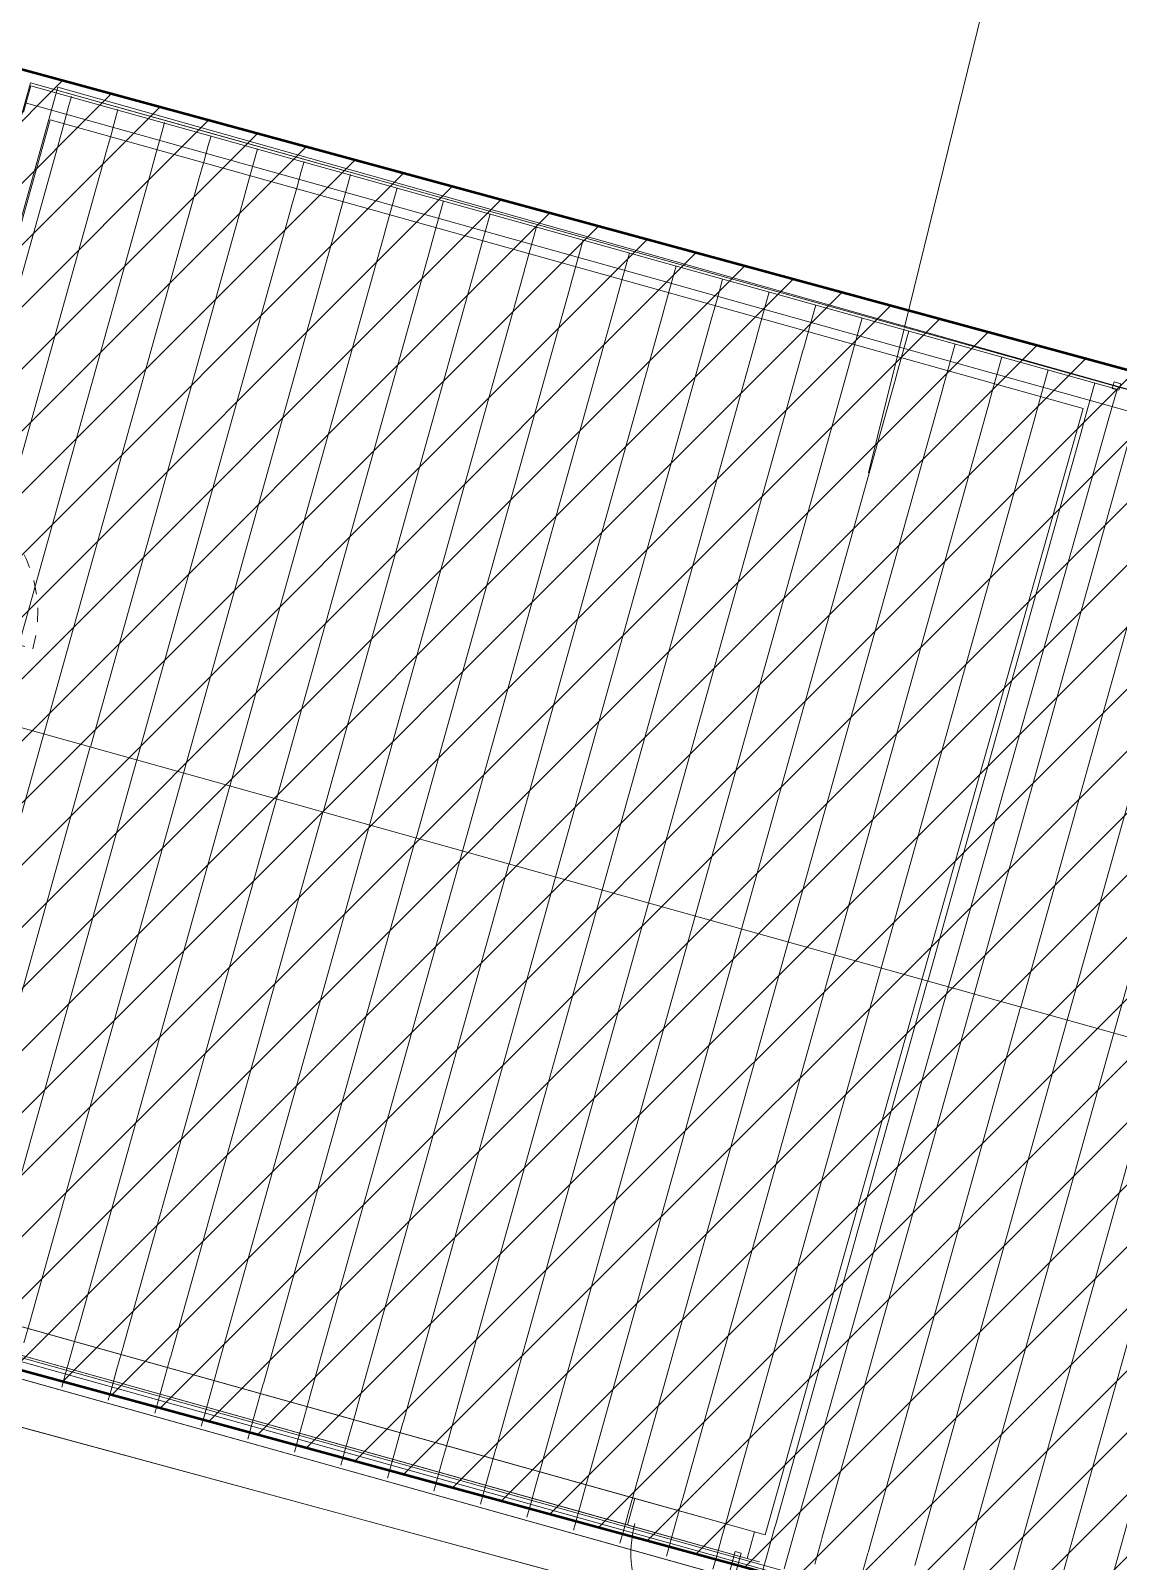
# Model space of a CAD drawing. Header units: metres. Extents: x -207 to 292, y -187 to 169.
# Drawn here: x -25.62 to -17.73, y -129.96 to -118.87 of the extents above; entities that cross this region are included whole.
import ezdxf

# ---------------------------------------------------------------- set-up
doc = ezdxf.new("R2010")
doc.units = ezdxf.units.M
doc.linetypes.add('Dash', pattern=[0.006, 0.003, -0.003])
for name, color, linetype, lineweight in [('A-DOOR', 7, 'Continuous', 9), ('A-FLOR', 7, 'Continuous', 9), ('A-GENM-HDLN', 7, 'Dash', 9), ('A-GLAZ-CWMG', 7, 'Continuous', 9), ('A-ROOF', 7, 'Continuous', 9), ('A-ROOF-PATT', 7, 'Continuous', 9), ('A-WALL', 7, 'Continuous', 9), ('C-BLDG-PADS', 7, 'Continuous', 9), ('C-TOPO', 7, 'Continuous', 9), ('edificios', 7, 'Continuous', 50)]:
    doc.layers.add(name, color=color, linetype=linetype, lineweight=lineweight)
doc.layers.add('PR10-ARQ-PL-001-Emplazamiento-C-1_dwg', color=7, linetype='Continuous', lineweight=9, true_color=0x767676)
doc.layers.add('TEXTO', color=5, linetype='Continuous', lineweight=9, true_color=0x0000ff)

# ---------------------------------------------------------------- blocks, each defined once
blk = doc.blocks.new('FP_86-PLANTA EMPLAZAMIENTO ACTUALIZADO')
at = {"layer": 'A-ROOF'}
blk.add_line((-7.238, -124.383), (-25.616, -119.245), dxfattribs=at)
at = {"layer": 'A-ROOF-PATT', "color": 254, "true_color": 0xcbe5d8}
for p, q in [((-25.37, -119.527), (-25.34, -119.416)), ((-25.34, -119.416), (-25.32, -119.345)), ((-25.002, -119.51), (-24.983, -119.439)), ((-25.41, -119.667), (-25.37, -119.527)), ((-25.033, -119.621), (-25.002, -119.51)), ((-24.665, -119.604), (-24.646, -119.533)), ((-25.073, -119.761), (-25.033, -119.621)), ((-24.696, -119.715), (-24.665, -119.604)), ((-24.328, -119.699), (-24.308, -119.628)), ((-24.736, -119.855), (-24.696, -119.715)), ((-24.359, -119.809), (-24.328, -119.699)), ((-23.991, -119.793), (-23.971, -119.722)), ((-24.398, -119.95), (-24.359, -119.809)), ((-24.022, -119.904), (-23.991, -119.793)), ((-23.685, -119.998), (-23.654, -119.887)), ((-23.654, -119.887), (-23.634, -119.816)), ((-24.061, -120.044), (-24.022, -119.904)), ((-23.724, -120.138), (-23.685, -119.998)), ((-23.348, -120.092), (-23.317, -119.981)), ((-23.317, -119.981), (-23.297, -119.91)), ((-22.98, -120.076), (-22.96, -120.005)), ((-23.387, -120.232), (-23.348, -120.092)), ((-23.011, -120.186), (-22.98, -120.076)), ((-22.643, -120.17), (-22.623, -120.099)), ((-23.05, -120.327), (-23.011, -120.186)), ((-22.674, -120.281), (-22.643, -120.17)), ((-22.306, -120.264), (-22.286, -120.193)), ((-22.713, -120.421), (-22.674, -120.281)), ((-22.337, -120.375), (-22.306, -120.264)), ((-21.969, -120.358), (-21.949, -120.287)), ((-22.376, -120.515), (-22.337, -120.375)), ((-22, -120.469), (-21.969, -120.358)), ((-21.632, -120.453), (-21.612, -120.382)), ((-22.039, -120.609), (-22, -120.469)), ((-21.663, -120.563), (-21.632, -120.453)), ((-21.326, -120.658), (-21.295, -120.547)), ((-21.295, -120.547), (-21.275, -120.476)), ((-21.702, -120.703), (-21.663, -120.563)), ((-21.365, -120.798), (-21.326, -120.658)), ((-20.989, -120.752), (-20.958, -120.641)), ((-20.958, -120.641), (-20.938, -120.57)), ((-20.62, -120.735), (-20.601, -120.664)), ((-21.028, -120.892), (-20.989, -120.752)), ((-20.651, -120.846), (-20.62, -120.735)), ((-20.283, -120.829), (-20.264, -120.759)), ((-20.691, -120.986), (-20.651, -120.846)), ((-20.314, -120.94), (-20.283, -120.829)), ((-19.946, -120.924), (-19.926, -120.853)), ((-20.354, -121.08), (-20.314, -120.94)), ((-19.977, -121.034), (-19.946, -120.924)), ((-19.609, -121.018), (-19.589, -120.947)), ((-20.016, -121.175), (-19.977, -121.034)), ((-19.64, -121.129), (-19.609, -121.018)), ((-19.303, -121.223), (-19.272, -121.112)), ((-19.272, -121.112), (-19.252, -121.041)), ((-19.679, -121.269), (-19.64, -121.129)), ((-19.342, -121.363), (-19.303, -121.223)), ((-18.966, -121.317), (-18.935, -121.206)), ((-18.935, -121.206), (-18.915, -121.135)), ((-19.005, -121.457), (-18.966, -121.317)), ((-18.629, -121.411), (-18.598, -121.301)), ((-18.598, -121.301), (-18.578, -121.23)), ((-18.261, -121.395), (-18.241, -121.324)), ((-18.668, -121.552), (-18.629, -121.411)), ((-18.292, -121.506), (-18.261, -121.395)), ((-17.924, -121.489), (-17.904, -121.418)), ((-18.331, -121.646), (-18.292, -121.506)), ((-17.955, -121.6), (-17.924, -121.489)), ((-17.994, -121.74), (-17.955, -121.6))]:
    blk.add_line(p, q, dxfattribs=at)
blk = doc.blocks.new('FP_87-PLANTA EMPLAZAMIENTO ACTUALIZADO')
at = {"layer": 'A-ROOF'}
blk.add_line((-28.056, -127.974), (-9.679, -133.112), dxfattribs=at)
at = {"layer": 'A-ROOF-PATT', "color": 254, "true_color": 0xcbe5d8}
for p, q in [((-25.664, -128.375), (-25.615, -128.201)), ((-25.327, -128.469), (-25.278, -128.295)), ((-24.99, -128.563), (-24.941, -128.389)), ((-25.365, -128.607), (-25.327, -128.469)), ((-24.652, -128.658), (-24.604, -128.483)), ((-25.39, -128.695), (-25.365, -128.607)), ((-25.028, -128.701), (-24.99, -128.563)), ((-24.691, -128.796), (-24.652, -128.658)), ((-24.315, -128.752), (-24.267, -128.578)), ((-25.053, -128.79), (-25.028, -128.701)), ((-24.354, -128.89), (-24.315, -128.752)), ((-23.978, -128.846), (-23.93, -128.672)), ((-23.641, -128.94), (-23.592, -128.766)), ((-24.716, -128.884), (-24.691, -128.796)), ((-24.017, -128.984), (-23.978, -128.846)), ((-23.304, -129.035), (-23.255, -128.86)), ((-24.379, -128.978), (-24.354, -128.89)), ((-24.042, -129.072), (-24.017, -128.984)), ((-23.68, -129.078), (-23.641, -128.94)), ((-22.967, -129.129), (-22.918, -128.955)), ((-23.704, -129.167), (-23.68, -129.078)), ((-23.343, -129.173), (-23.304, -129.035)), ((-22.63, -129.223), (-22.581, -129.049)), ((-23.367, -129.261), (-23.343, -129.173)), ((-23.006, -129.267), (-22.967, -129.129)), ((-22.293, -129.317), (-22.244, -129.143)), ((-23.03, -129.355), (-23.006, -129.267)), ((-22.669, -129.361), (-22.63, -129.223)), ((-22.331, -129.455), (-22.293, -129.317)), ((-21.956, -129.412), (-21.907, -129.237)), ((-22.693, -129.449), (-22.669, -129.361)), ((-21.994, -129.549), (-21.956, -129.412)), ((-21.619, -129.506), (-21.57, -129.331)), ((-21.282, -129.6), (-21.233, -129.426)), ((-22.356, -129.544), (-22.331, -129.455)), ((-21.657, -129.644), (-21.619, -129.506)), ((-20.945, -129.694), (-20.896, -129.52)), ((-22.019, -129.638), (-21.994, -129.549)), ((-21.682, -129.732), (-21.657, -129.644)), ((-21.32, -129.738), (-21.282, -129.6)), ((-20.608, -129.789), (-20.559, -129.614)), ((-21.345, -129.826), (-21.32, -129.738)), ((-20.983, -129.832), (-20.945, -129.694)), ((-20.27, -129.883), (-20.222, -129.708)), ((-21.008, -129.921), (-20.983, -129.832)), ((-20.646, -129.926), (-20.608, -129.789)), ((-19.933, -129.977), (-19.885, -129.803)), ((-20.671, -130.015), (-20.646, -129.926)), ((-20.309, -130.021), (-20.27, -129.883)), ((-19.596, -130.071), (-19.548, -129.897))]:
    blk.add_line(p, q, dxfattribs=at)
blk = doc.blocks.new('Quad Corner Mullion - 50x50 mm-2125381-PLANTA EMPLAZAMIENTO ACTUALIZADO')
at = {"layer": 'A-GLAZ-CWMG'}
for p, q in [((-0.025, -0.025), (-0.025, 0.025)), ((-0.025, 0.025), (0.025, 0.025)), ((0.025, 0.025), (0.025, -0.025)), ((0.025, -0.025), (-0.025, -0.025))]:
    blk.add_line(p, q, dxfattribs=at)
blk = doc.blocks.new('Quad Corner Mullion - 50x50 mm-2126077-PLANTA EMPLAZAMIENTO ACTUALIZADO')
at = {"layer": 'A-GLAZ-CWMG'}
for p, q in [((0.025, 0.025), (-0.025, 0.025)), ((-0.025, 0.025), (-0.025, -0.025)), ((0.025, -0.025), (0.025, 0.025)), ((-0.025, -0.025), (0.025, -0.025))]:
    blk.add_line(p, q, dxfattribs=at)
blk = doc.blocks.new('Doors_GEALAN_S9000_Front-Door_With_Fixed-Glazing_0001 - FD_1_5-2126884-PLANTA EMPLAZAMIENTO ACTUALIZADO')
at = {"layer": 'A-GENM-HDLN'}
blk.add_line((-0.686, -0.051), (-0.686, -1.012), dxfattribs=at)
blk.add_arc((-0.686, -0.051), 0.961, 270, 360, dxfattribs=at)
blk = doc.blocks.new('M_Door-Exterior-Single-Two_Lite - FCA_N_Puerta de aluminio 2 800 x 2100mm 2-2126913-PLANTA EMPLAZAMIENTO ACTUALIZADO')
at = {"layer": 'A-DOOR'}
for p, q in [((0.355, -0.08135), (0.4, -0.08135)), ((0.355, -0.88135), (0.355, -0.08135)), ((0.4, -0.08135), (0.4, -0.88135)), ((0.4, -0.88135), (0.355, -0.88135))]:
    blk.add_line(p, q, dxfattribs=at)
blk.add_arc((0.4, -0.08135), 0.8, 180, 270, dxfattribs=at)
blk = doc.blocks.new('YADRAN_LASQUEMAS_ARQ_MO_007_AREA SALA y TRANSF ELECT_rvt-1-PLANTA EMPLAZAMIENTO ACTUALIZADO')
at = {"layer": 'A-ROOF-PATT', "true_color": 0x008040}
h = blk.add_hatch(dxfattribs=at)
h.set_pattern_fill('FP_67', color=116, style=0, pattern_type=2)
h.set_pattern_definition([(74.381, (2.391, -13.727), (-0.3370757, 0.0942337), [])])
h.paths.add_polyline_path([(-8.455, -128.734), (-7.334, -124.723), (-25.711, -119.586), (-26.832, -123.596), (-11.308, -127.936)])
h = blk.add_hatch(dxfattribs=at)
h.set_pattern_fill('FP_68', color=116, style=0, pattern_type=2)
h.set_pattern_definition([(74.381, (1.707, -16.171), (-0.3370757, 0.0942337), [])])
h.paths.add_polyline_path([(-9.56, -132.686), (-8.455, -128.734), (-26.832, -123.596), (-27.937, -127.548), (-11.308, -132.197)])
at = {"layer": 'A-FLOR'}
for p, q in [((-27.833, -127.911), (-25.419, -119.277)), ((-25.419, -119.277), (-27.833, -127.911)), ((-25.419, -119.277), (-7.244, -124.407)), ((-7.244, -124.407), (-25.419, -119.277)), ((-9.677, -132.986), (-27.833, -127.911)), ((-27.833, -127.911), (-9.677, -132.986))]:
    blk.add_line(p, q, dxfattribs=at)
at = {"layer": 'A-ROOF'}
for p, q in [((-7.238, -124.383), (-25.616, -119.245)), ((-25.646, -119.392), (-7.279, -124.527)), ((-26.832, -123.596), (-8.455, -128.734)), ((-26.823, -123.599), (-8.455, -128.734)), ((-28.016, -127.829), (-9.638, -132.967)), ((-28.056, -127.974), (-9.679, -133.112))]:
    blk.add_line(p, q, dxfattribs=at)
at = {"layer": 'A-WALL'}
for p, q in [((-25.667, -119.458), (-25.613, -119.266)), ((-25.613, -119.266), (-25.667, -119.458)), ((-25.613, -119.266), (-17.753, -121.463)), ((-17.753, -121.463), (-25.613, -119.266)), ((-25.474, -119.512), (-27.045, -125.131)), ((-26.095, -121.732), (-25.474, -119.512)), ((-25.474, -119.512), (-17.989, -121.604)), ((-17.989, -121.604), (-25.474, -119.512)), ((-17.743, -121.466), (-17.797, -121.658)), ((-17.797, -121.658), (-17.743, -121.466)), ((-17.753, -121.463), (-17.743, -121.466)), ((-17.743, -121.466), (-17.753, -121.463)), ((-17.989, -121.604), (-20.293, -129.765)), ((-20.293, -129.765), (-17.989, -121.604)), ((-17.797, -121.658), (-20.155, -130.012)), ((-20.155, -130.012), (-17.797, -121.658)), ((-27.948, -127.625), (-20.293, -129.765)), ((-21.237, -129.501), (-27.948, -127.625)), ((-20.347, -129.958), (-28.012, -127.815)), ((-28.012, -127.815), (-21.291, -129.694)), ((-21.237, -129.501), (-21.291, -129.694)), ((-21.291, -129.694), (-21.237, -129.501)), ((-20.37, -129.744), (-21.237, -129.501)), ((-21.291, -129.694), (-20.424, -129.936)), ((-20.424, -129.936), (-20.37, -129.744)), ((-20.424, -129.936), (-20.37, -129.744)), ((-20.293, -129.765), (-20.37, -129.744)), ((-20.424, -129.936), (-20.347, -129.958)), ((-20.347, -129.958), (-20.333, -129.962))]:
    blk.add_line(p, q, dxfattribs=at)
at = {"layer": 'A-DOOR', "lineweight": 9}
for name, p, rotation in [('Doors_GEALAN_S9000_Front-Door_With_Fixed-Glazing_0001 - FD_1_5-2126884-PLANTA EMPLAZAMIENTO ACTUALIZADO', (-26.389, -122.413), 74.38070816080241), ('M_Door-Exterior-Single-Two_Lite - FCA_N_Puerta de aluminio 2 800 x 2100mm 2-2126913-PLANTA EMPLAZAMIENTO ACTUALIZADO', (-20.829, -129.713), 344.3807081608022)]:
    blk.add_blockref(name, p, dxfattribs=dict(at, rotation=rotation))
at = {"layer": 'A-GLAZ-CWMG', "lineweight": 9, "rotation": 164.2385916779616}
for name in ['Quad Corner Mullion - 50x50 mm-2125381-PLANTA EMPLAZAMIENTO ACTUALIZADO', 'Quad Corner Mullion - 50x50 mm-2126077-PLANTA EMPLAZAMIENTO ACTUALIZADO']:
    blk.add_blockref(name, (-17.747, -121.442), dxfattribs=at)
at = {"layer": 'A-ROOF'}
for name in ['FP_86-PLANTA EMPLAZAMIENTO ACTUALIZADO', 'FP_87-PLANTA EMPLAZAMIENTO ACTUALIZADO']:
    blk.add_blockref(name, (0, 0), dxfattribs=at)
blk = doc.blocks.new('PR10-ARQ-PL-001-Emplazamiento-C-1_dwg-674643-PLANTA EMPLAZAMIENTO ACTUALIZADO')
at = {"lineweight": 9, "true_color": 0x0000ff}
h = blk.add_hatch(dxfattribs=at)
h.set_pattern_fill('FP_4', color=5, style=0, pattern_type=2)
h.set_pattern_definition([(45, (0, 0), (-0.2245064, 0.2245064), [])])
h.paths.add_polyline_path([(-9.575, -132.955), (-7.056, -124.209), (-25.699, -119.14), (-28.218, -127.886), (-9.582, -132.953)])
at = {"lineweight": 9}
blk.add_line((-28.045, -127.933), (-9.631, -132.94), dxfattribs=at)
at = {"lineweight": 9, "flags": 128}
blk.add_lwpolyline([(-9.631, -132.94), (-9.575, -132.955), (-7.056, -124.209), (-25.699, -119.14), (-28.218, -127.886)], dxfattribs=at)
at = {"layer": 'C-BLDG-PADS'}
for p, q in [((-25.616, -119.245), (-7.238, -124.383)), ((-9.679, -133.112), (-28.056, -127.974))]:
    blk.add_line(p, q, dxfattribs=at)
at = {"layer": 'C-TOPO'}
for p, q in [((-7.238, -124.383), (-25.616, -119.245)), ((-28.056, -127.974), (-9.679, -133.112))]:
    blk.add_line(p, q, dxfattribs=at)
at = {"layer": 'C-TOPO', "flags": 128}
for points in [[(-30.987, -127.55), (-28.685, -127.659), (-28.16, -127.684), (-27.556, -125.588), (-25.699, -119.14), (-24.258, -119.532), (-23.401, -119.765), (-22.54, -119.999), (-20.044, -120.677), (-13.363, -122.494), (-13.128, -122.558), (-12.696, -122.675), (-12.304, -122.782), (-11.515, -122.996), (-10.799, -123.191), (-9.497, -123.545)], [(-30.987, -127.55), (-28.685, -127.659), (-28.2, -127.682), (-28.2, -128.304), (-26.974, -128.636), (-26.617, -128.733), (-20.791, -130.311), (-17.955, -131.08), (-17.856, -131.107), (-16.447, -131.489), (-15.166, -131.836), (-12.597, -132.532), (-12.323, -132.606), (-9.681, -133.322), (-9.681, -135.662)], [(-13.363, -122.494), (-20.044, -120.677), (-22.54, -119.999), (-23.401, -119.765), (-24.258, -119.532), (-25.699, -119.14), (-27.556, -125.588), (-28.16, -127.684), (-28.2, -127.682), (-28.2, -128.304), (-26.974, -128.636), (-26.617, -128.733), (-20.791, -130.311), (-17.955, -131.08), (-17.856, -131.107), (-16.447, -131.489)], [(-25.616, -119.245), (-24.301, -119.612), (-23.437, -119.854), (-22.584, -120.093), (-20.054, -120.8), (-13.445, -122.647)], [(-25.616, -119.245), (-24.301, -119.612), (-23.437, -119.854), (-22.584, -120.093), (-20.054, -120.8), (-13.445, -122.647)], [(-13.445, -122.647), (-20.054, -120.8), (-22.584, -120.093), (-23.437, -119.854), (-24.301, -119.612), (-25.616, -119.245)], [(-17.824, -130.834), (-20.768, -130.011), (-26.47, -128.417), (-26.844, -128.313), (-28.056, -127.974)], [(-17.824, -130.834), (-20.768, -130.011), (-26.47, -128.417), (-26.844, -128.313), (-28.056, -127.974)], [(-28.056, -127.974), (-26.844, -128.313), (-26.47, -128.417), (-20.768, -130.011), (-17.824, -130.834)]]:
    blk.add_lwpolyline(points, dxfattribs=at)
at = {"layer": 'edificios'}
blk.add_line((-9.631, -132.94), (-28.045, -127.933), dxfattribs=at)
at = {"layer": 'edificios', "flags": 128}
blk.add_lwpolyline([(-28.218, -127.886), (-25.699, -119.14), (-7.056, -124.209), (-9.575, -132.955), (-9.631, -132.94)], dxfattribs=at)
at = {"layer": 'TEXTO'}
blk.add_line((-19.286, -121.028), (-19.543, -122.07), dxfattribs=at)
at = {"layer": 'TEXTO', "flags": 128}
blk.add_lwpolyline([(7.126, -84.795), (-10.379, -84.795), (-19.283, -121.015)], dxfattribs=at)

msp = doc.modelspace()

# ---------------------------------------------------------------- linework, layer by layer
at = {"layer": 'C-BLDG-PADS'}
for p, q in [((-25.616, -119.245), (-7.238, -124.383)), ((-9.679, -133.112), (-28.056, -127.974))]:
    msp.add_line(p, q, dxfattribs=at)
at = {"layer": 'C-TOPO'}
for p, q in [((-24.258, -119.532), (-25.699, -119.14)), ((-25.699, -119.14), (-24.258, -119.532)), ((-25.616, -119.245), (-28.056, -127.974)), ((-27.212, -124.957), (-25.616, -119.245)), ((-25.616, -119.245), (-27.212, -124.957)), ((-25.616, -119.245), (-27.212, -124.957)), ((-25.616, -119.245), (-24.301, -119.612)), ((-24.301, -119.612), (-25.616, -119.245)), ((-24.301, -119.612), (-25.616, -119.245)), ((-25.616, -119.245), (-7.238, -124.383)), ((-23.401, -119.765), (-24.258, -119.532)), ((-24.258, -119.532), (-23.401, -119.765)), ((-24.301, -119.612), (-23.437, -119.854)), ((-23.437, -119.854), (-24.301, -119.612)), ((-23.437, -119.854), (-24.301, -119.612)), ((-22.54, -119.999), (-23.401, -119.765)), ((-23.401, -119.765), (-22.54, -119.999)), ((-23.437, -119.854), (-22.584, -120.093)), ((-22.584, -120.093), (-23.437, -119.854)), ((-22.584, -120.093), (-23.437, -119.854)), ((-20.044, -120.677), (-22.54, -119.999)), ((-22.54, -119.999), (-20.044, -120.677)), ((-22.584, -120.093), (-20.054, -120.8)), ((-20.054, -120.8), (-22.584, -120.093)), ((-20.054, -120.8), (-22.584, -120.093)), ((-13.363, -122.494), (-20.044, -120.677)), ((-20.044, -120.677), (-13.363, -122.494)), ((-20.054, -120.8), (-13.445, -122.647)), ((-13.445, -122.647), (-20.054, -120.8)), ((-13.445, -122.647), (-20.054, -120.8)), ((-28.056, -127.974), (-9.679, -133.112)), ((-20.768, -130.011), (-26.47, -128.417)), ((-26.47, -128.417), (-20.768, -130.011)), ((-26.47, -128.417), (-20.768, -130.011)), ((-26.617, -128.733), (-20.791, -130.311)), ((-20.791, -130.311), (-26.617, -128.733))]:
    msp.add_line(p, q, dxfattribs=at)

# ---------------------------------------------------------------- block references
at = {"lineweight": 5}
msp.add_blockref('YADRAN_LASQUEMAS_ARQ_MO_007_AREA SALA y TRANSF ELECT_rvt-1-PLANTA EMPLAZAMIENTO ACTUALIZADO', (0, 0), dxfattribs=at)
at = {"layer": 'PR10-ARQ-PL-001-Emplazamiento-C-1_dwg', "color": 7}
msp.add_blockref('PR10-ARQ-PL-001-Emplazamiento-C-1_dwg-674643-PLANTA EMPLAZAMIENTO ACTUALIZADO', (0, 0), dxfattribs=at)

doc.saveas('drawing.dxf')
